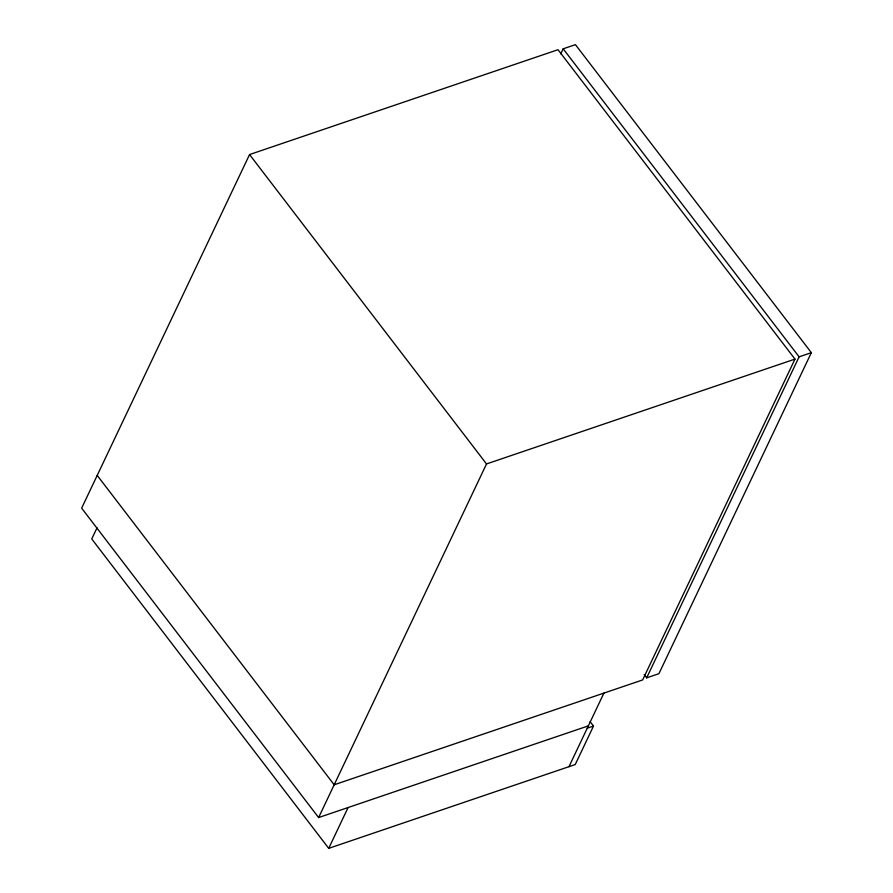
<?xml version="1.0" encoding="UTF-8"?>
<svg xmlns="http://www.w3.org/2000/svg" width="893" height="893" viewBox="0 0 893 893"><rect width="100%" height="100%" fill="white"/><g stroke="black" fill="none" stroke-linecap="round" stroke-linejoin="round"><path stroke-width="1.34" d="M97.203 475.4L334.172 784.791L642.636 679.941L794.982 359.098L558.013 49.707L249.56 154.556L81.654 508.162L318.622 817.553L588.364 725.864M97.036 527.83L91.745 538.959L328.713 848.35L575.226 764.553L593.51 726.065L590.117 721.644M560.793 53.848L563.182 48.814L575.427 44.65L811.346 352.668L658.922 673.679L646.677 677.843L644.143 674.528M318.622 817.553L486.518 463.947L794.982 359.098M328.713 848.35L348.091 807.529M568.975 766.685L603.914 693.102M646.677 677.843L799.101 356.832L811.346 352.668M587.259 728.197L593.51 726.065M563.182 48.814L799.101 356.832M249.56 154.556L486.518 463.947"/></g></svg>
